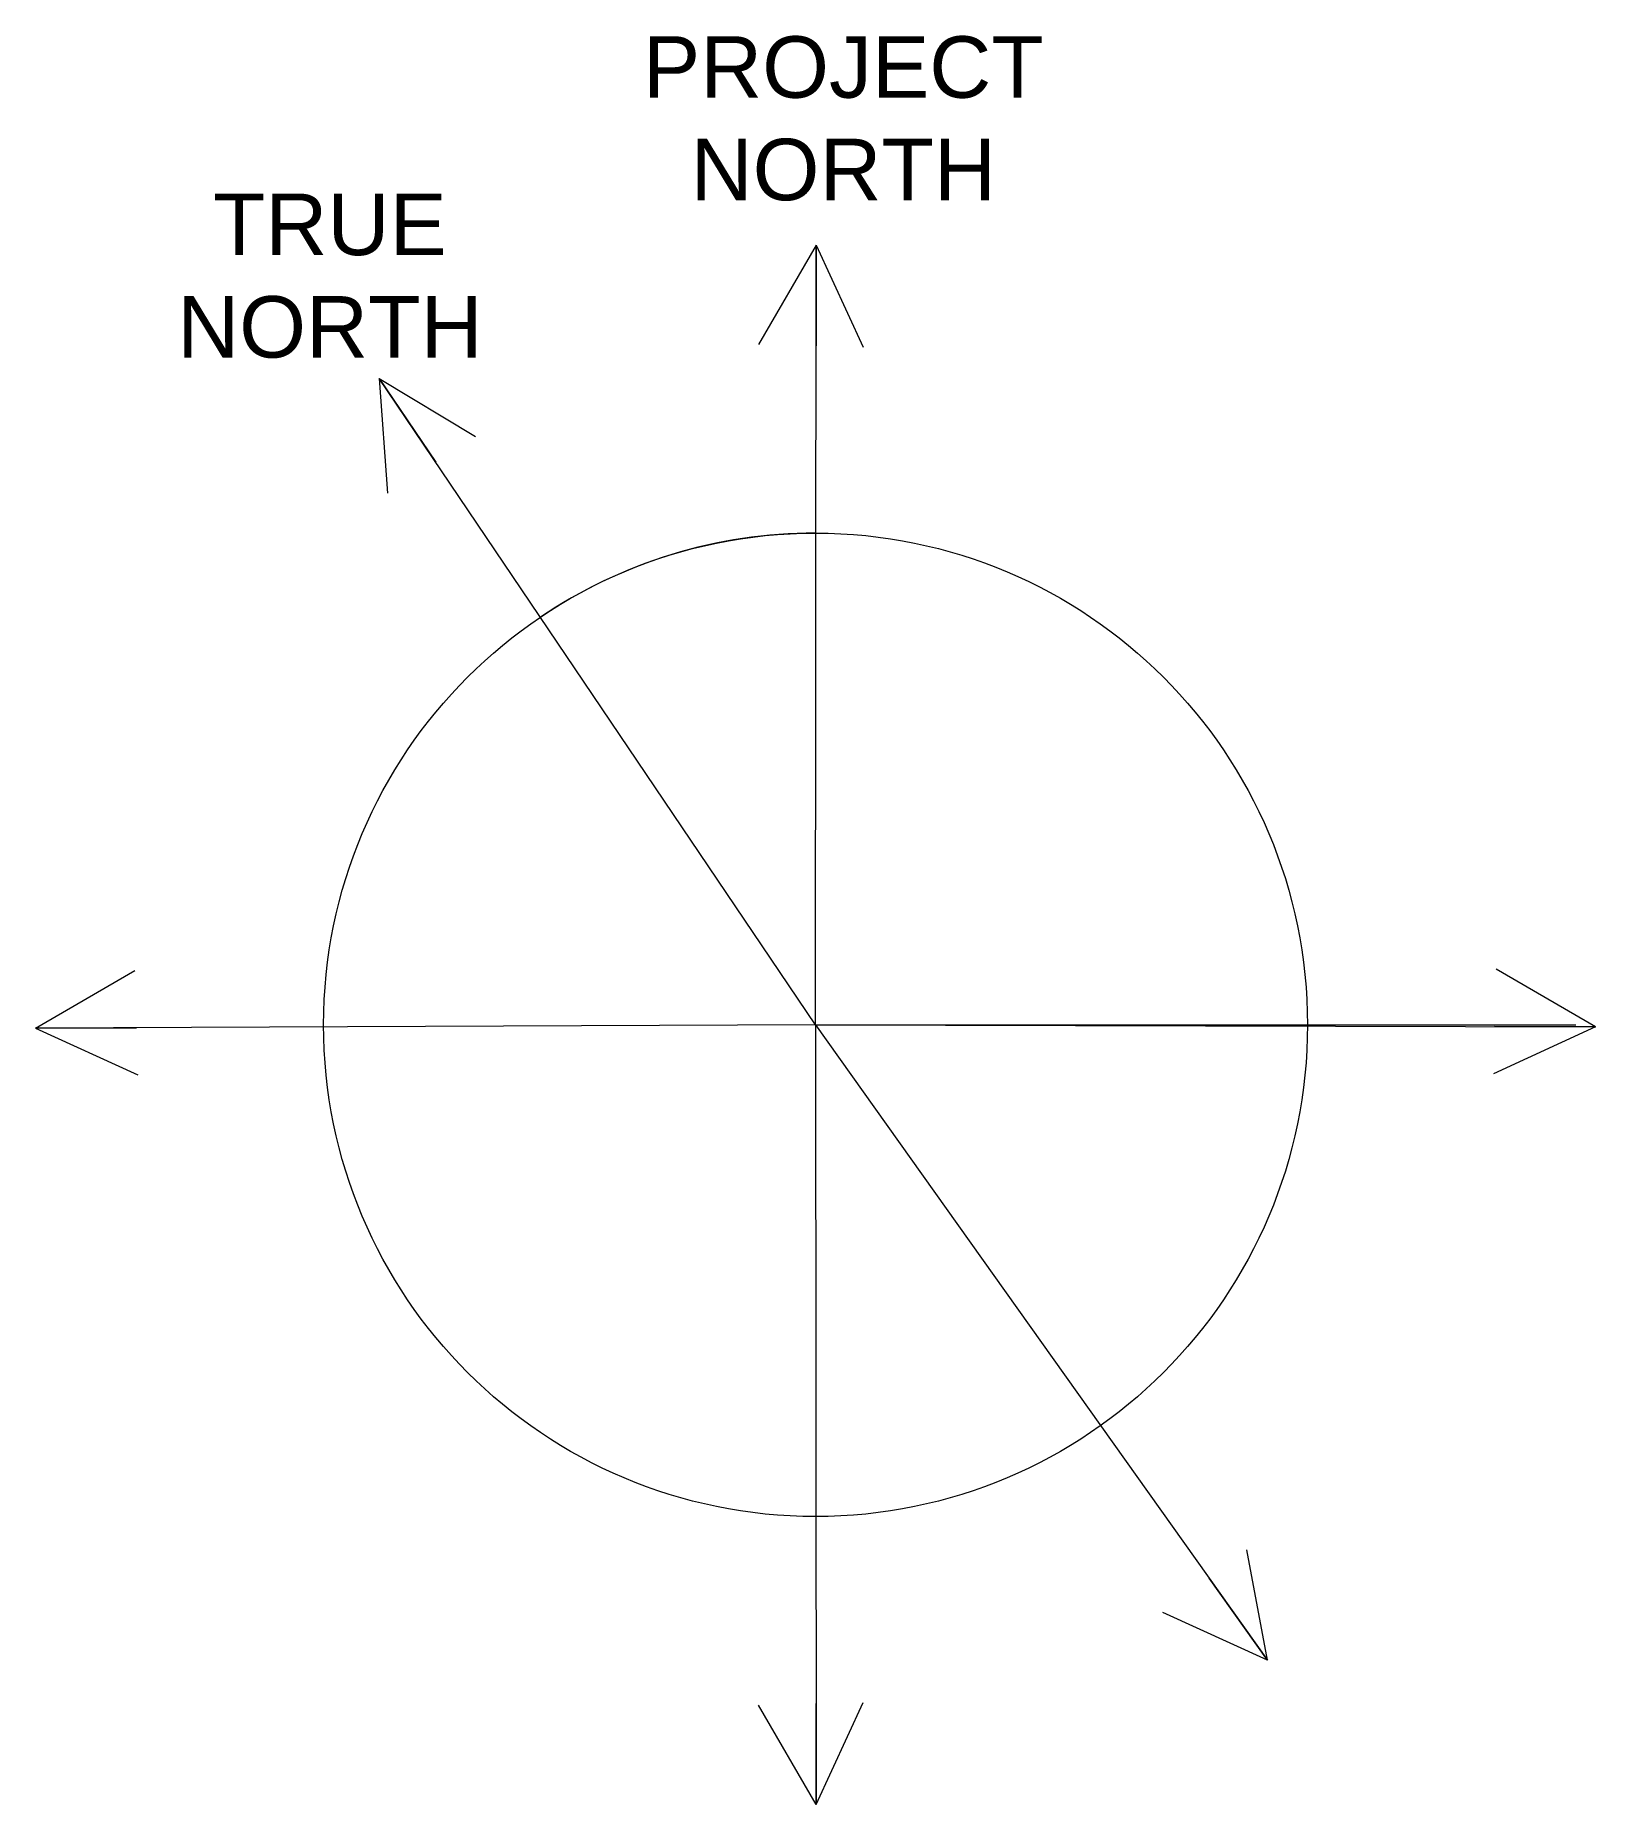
# Model space of a CAD drawing. Header units: inches. Extents: x 3.14 to 6.31, y 42.65 to 46.25.
import ezdxf

# ---------------------------------------------------------------- set-up
doc = ezdxf.new("R2010")
doc.units = ezdxf.units.IN
doc.header["$MEASUREMENT"] = 0
doc.layers.add('00-page-edge', color=7, linetype='Continuous', lineweight=9)
doc.styles.add('Small', font='Arial.ttf', dxfattribs={"height": 0.125})

msp = doc.modelspace()

# ---------------------------------------------------------------- linework, layer by layer
at = {"layer": '00-page-edge', "lineweight": 5}
for p, q in [((4.7276, 45.8241), (4.6106, 45.6215)), ((4.7262, 44.2383), (4.7276, 45.8241)), ((4.7276, 45.8241), (4.7274, 45.6188)), ((4.7276, 45.8241), (4.8232, 45.6166)), ((4.7262, 44.2383), (3.8394, 45.553)), ((3.8394, 45.553), (3.9542, 45.3828)), ((3.8394, 45.553), (3.8559, 45.3197)), ((3.8394, 45.553), (4.0348, 45.4346)), ((3.1404, 44.2313), (3.3426, 44.349)), ((6.3119, 44.2341), (6.1096, 44.3515)), ((4.7262, 44.2383), (3.1404, 44.2313)), ((3.1404, 44.2313), (3.3457, 44.2322)), ((3.1404, 44.2313), (3.3483, 44.1364)), ((4.7262, 44.2383), (6.2715, 44.2383)), ((4.7262, 44.2383), (5.6451, 42.946)), ((4.7262, 44.2383), (4.7276, 42.6526)), ((4.7262, 44.2383), (6.3119, 44.2341)), ((6.3119, 44.2341), (6.1042, 44.1389)), ((6.3119, 44.2341), (6.1066, 44.2347)), ((5.6451, 42.946), (5.603, 43.1705)), ((5.6451, 42.946), (5.5261, 43.1133)), ((5.6451, 42.946), (5.4325, 43.0435)), ((4.7276, 42.6526), (4.6106, 42.8551)), ((4.7276, 42.6526), (4.7274, 42.8579)), ((4.7276, 42.6526), (4.8232, 42.8601))]:
    msp.add_line(p, q, dxfattribs=at)
msp.add_circle((4.7262, 44.2383), 1, dxfattribs=at)
msp.add_arc((4.7262, 44.2383), 1, 90, 124, dxfattribs=at)

# ---------------------------------------------------------------- texts
at = {"layer": '00-page-edge', "lineweight": 5, "char_height": 0.125, "width": 0.536422, "attachment_point": 5, "style": 'Small'}
for s, insert in [('PROJECT\\PNORTH', (4.7827, 46.081)), ('TRUE\\PNORTH', (3.739, 45.761))]:
    msp.add_mtext(s, dxfattribs=dict(at, insert=insert))

doc.saveas('drawing.dxf')
